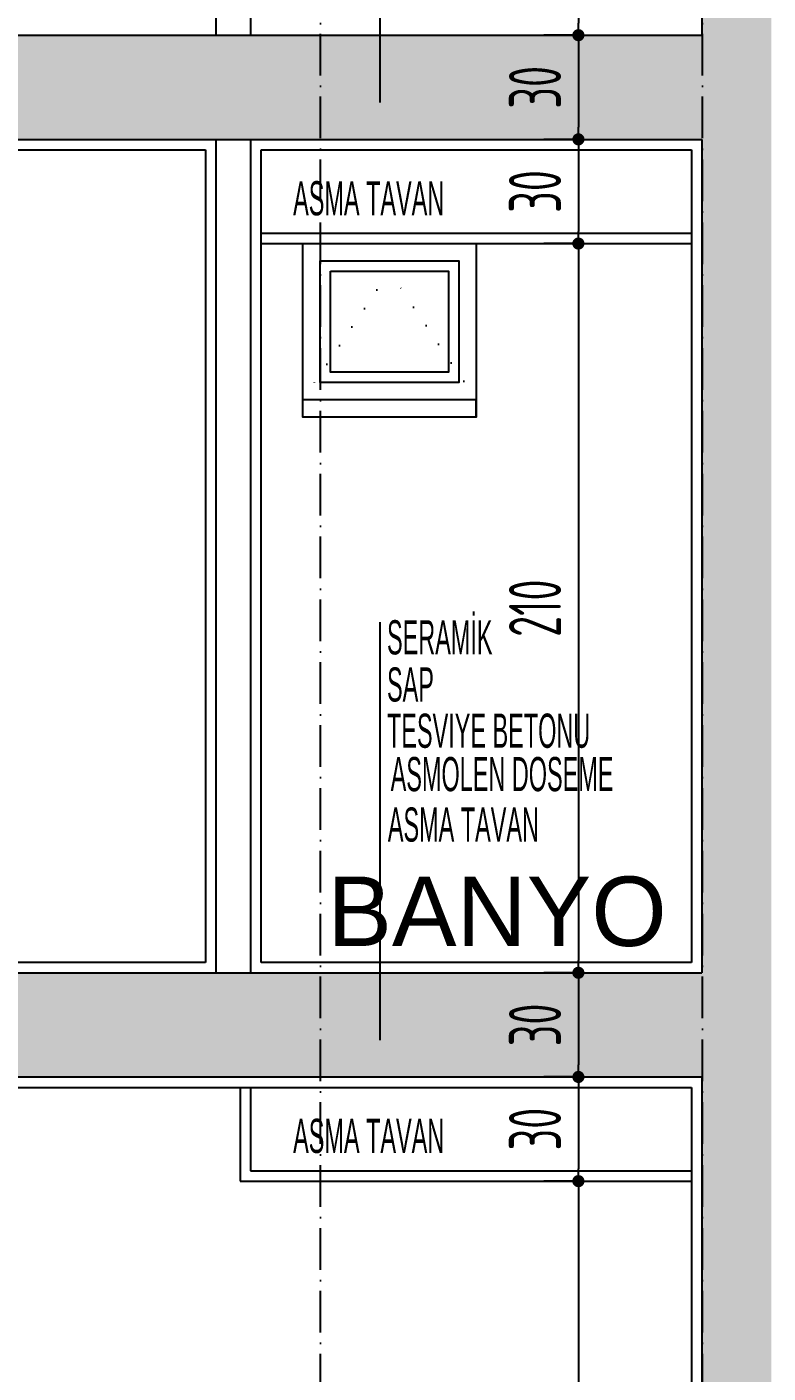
# Model space of a CAD drawing. Extents: x 41749 to 92598, y -24291 to 29432.
# Drawn here: x 72571 to 72784.5, y -23233.5 to -22845.9 of the extents above; entities that cross this region are included whole.
import ezdxf

# ---------------------------------------------------------------- set-up
doc = ezdxf.new("R2010")
doc.units = 0
doc.header["$MEASUREMENT"] = 0
doc.header["$PDMODE"] = 3
doc.linetypes.add('ACAD_ISO10W100', pattern=[18, 12, -3, 0, -3])
doc.linetypes.add('DOT', pattern=[6.35, 0, -6.35])
doc.layers.get('0').update_dxf_attribs({"linetype": 'CONTINUOUS'})
doc.layers.get('Defpoints').update_dxf_attribs({"linetype": 'CONTINUOUS'})
for name, color, linetype in [('AKS', 10, 'CONTINUOUS'), ('DUVAR', 6, 'CONTINUOUS'), ('İÇ ÖLÇÜ', 95, 'CONTINUOUS'), ('KOLON', 5, 'CONTINUOUS'), ('MAHAL', 21, 'CONTINUOUS'), ('P', 7, 'DOT'), ('SIVA', 7, 'CONTINUOUS'), ('SıVA', 7, 'CONTINUOUS'), ('tar', 12, 'CONTINUOUS')]:
    doc.layers.add(name, color=color, linetype=linetype)
doc.layers.add('Yazı 1_20', color=7, linetype='CONTINUOUS', lineweight=25)
doc.styles.add('ARIALNARROW', font='ARIALN.TTF')
doc.styles.add('mahal', font='arial.ttf', dxfattribs={"height": 70})
doc.styles.add('OLCU', font='isocpeur.ttf', dxfattribs={"width": 0.59})
doc.dimstyles.new('OLCU3', dxfattribs={"dimscale": 0.5, "dimtxt": 30, "dimasz": 7, "dimexe": 20, "dimexo": 0, "dimgap": 10, "dimtad": 1, "dimdec": 4, "dimrnd": 0.5, "dimdsep": 46, "dimtxsty": 'OLCU', "dimblk1": 'DOT', "dimblk2": 'DOT', "dimsah": 1, "dimcen": 0.09, "dimclrt": 4, "dimadec": 0, "dimazin": 0, "dimtfac": 1, "dimtdec": 4, "dimtix": 1, "dimtmove": 2, "dimatfit": 3, "dimfxl": 0, "dimtolj": 1, "dimtzin": 0, "dimarcsym": 0})

# ---------------------------------------------------------------- blocks, each defined once
blk = doc.blocks.new('DOT')
at = {"color": 0, "linetype": 'ByBlock'}
blk.add_line((-0.5, 0), (-1, 0), dxfattribs=at)
at = {"color": 0, "linetype": 'ByBlock', "const_width": 0.5}
blk.add_lwpolyline([(-0.25, 0, 1), (0.25, 0, 1)], format="xyb", close=True, dxfattribs=at)
blk = doc.blocks.new('*D92')
at = {"layer": 'Defpoints', "color": 0, "transparency": 16777216}
for p in [(72738.94, -22638.23), (72729.9, -22848.23), (72750.37, -22848.23)]:
    blk.add_point(p, dxfattribs=at)
at = {"layer": 'İÇ ÖLÇÜ', "color": 0, "lineweight": -2, "transparency": 16777216}
for p, q in [((72730.02, -22638.23), (72719.9, -22638.23)), ((72729.9, -22641.73), (72729.9, -22844.73)), ((72730.02, -22848.23), (72719.9, -22848.23))]:
    blk.add_line(p, q, dxfattribs=at)
at = {"layer": 'İÇ ÖLÇÜ', "color": 0, "lineweight": -2, "transparency": 16777216, "xscale": 3.5, "yscale": 3.5, "zscale": 3.5}
for p, rotation in [((72729.9, -22638.23), 90), ((72729.9, -22848.23), 270)]:
    blk.add_blockref('DOT', p, dxfattribs=dict(at, rotation=rotation))
at = {"layer": 'İÇ ÖLÇÜ', "color": 4, "transparency": 16777216, "insert": (72717.4, -22743.23), "char_height": 15, "attachment_point": 5, "rotation": 90, "style": 'OLCU'}
blk.add_mtext('\\A1;210', dxfattribs=at)
blk = doc.blocks.new('*D93')
at = {"layer": 'Defpoints', "color": 0, "transparency": 16777216}
for p in [(72731.58, -22848.23), (72729.9, -22878.23), (72731.58, -22878.23)]:
    blk.add_point(p, dxfattribs=at)
at = {"layer": 'İÇ ÖLÇÜ', "color": 0, "lineweight": -2, "transparency": 16777216}
for p, q in [((72730.02, -22848.23), (72719.9, -22848.23)), ((72729.9, -22851.73), (72729.9, -22874.73)), ((72730.02, -22878.23), (72719.9, -22878.23))]:
    blk.add_line(p, q, dxfattribs=at)
at = {"layer": 'İÇ ÖLÇÜ', "color": 0, "lineweight": -2, "transparency": 16777216, "xscale": 3.5, "yscale": 3.5, "zscale": 3.5}
for p, rotation in [((72729.9, -22848.23), 90), ((72729.9, -22878.23), 270)]:
    blk.add_blockref('DOT', p, dxfattribs=dict(at, rotation=rotation))
at = {"layer": 'İÇ ÖLÇÜ', "color": 4, "transparency": 16777216, "insert": (72717.4, -22863.23), "char_height": 15, "attachment_point": 5, "rotation": 90, "style": 'OLCU'}
blk.add_mtext('\\A1;30', dxfattribs=at)
blk = doc.blocks.new('*D94')
at = {"layer": 'Defpoints', "color": 0, "transparency": 16777216}
for p in [(72731.58, -22878.23), (72729.9, -22908.23), (72738.94, -22908.23)]:
    blk.add_point(p, dxfattribs=at)
at = {"layer": 'İÇ ÖLÇÜ', "color": 0, "lineweight": -2, "transparency": 16777216}
for p, q in [((72730.02, -22878.23), (72719.9, -22878.23)), ((72729.9, -22881.73), (72729.9, -22904.73)), ((72730.02, -22908.23), (72719.9, -22908.23))]:
    blk.add_line(p, q, dxfattribs=at)
at = {"layer": 'İÇ ÖLÇÜ', "color": 0, "lineweight": -2, "transparency": 16777216, "xscale": 3.5, "yscale": 3.5, "zscale": 3.5}
for p, rotation in [((72729.9, -22878.23), 90), ((72729.9, -22908.23), 270)]:
    blk.add_blockref('DOT', p, dxfattribs=dict(at, rotation=rotation))
at = {"layer": 'İÇ ÖLÇÜ', "color": 4, "transparency": 16777216, "insert": (72717.4, -22893.23), "char_height": 15, "attachment_point": 5, "rotation": 90, "style": 'OLCU'}
blk.add_mtext('\\A1;30', dxfattribs=at)
blk = doc.blocks.new('*D95')
at = {"layer": 'Defpoints', "color": 0, "transparency": 16777216}
for p in [(72738.94, -22908.23), (72729.9, -23118.23), (72750.37, -23118.23)]:
    blk.add_point(p, dxfattribs=at)
at = {"layer": 'İÇ ÖLÇÜ', "color": 0, "lineweight": -2, "transparency": 16777216}
for p, q in [((72730.02, -22908.23), (72719.9, -22908.23)), ((72729.9, -22911.73), (72729.9, -23114.73)), ((72730.02, -23118.23), (72719.9, -23118.23))]:
    blk.add_line(p, q, dxfattribs=at)
at = {"layer": 'İÇ ÖLÇÜ', "color": 0, "lineweight": -2, "transparency": 16777216, "xscale": 3.5, "yscale": 3.5, "zscale": 3.5}
for p, rotation in [((72729.9, -22908.23), 90), ((72729.9, -23118.23), 270)]:
    blk.add_blockref('DOT', p, dxfattribs=dict(at, rotation=rotation))
at = {"layer": 'İÇ ÖLÇÜ', "color": 4, "transparency": 16777216, "insert": (72717.4, -23013.23), "char_height": 15, "attachment_point": 5, "rotation": 90, "style": 'OLCU'}
blk.add_mtext('\\A1;210', dxfattribs=at)
blk = doc.blocks.new('*D96')
at = {"layer": 'Defpoints', "color": 0, "transparency": 16777216}
for p in [(72731.58, -23118.23), (72729.9, -23148.23), (72731.58, -23148.23)]:
    blk.add_point(p, dxfattribs=at)
at = {"layer": 'İÇ ÖLÇÜ', "color": 0, "lineweight": -2, "transparency": 16777216}
for p, q in [((72730.02, -23118.23), (72719.9, -23118.23)), ((72729.9, -23121.73), (72729.9, -23144.73)), ((72730.02, -23148.23), (72719.9, -23148.23))]:
    blk.add_line(p, q, dxfattribs=at)
at = {"layer": 'İÇ ÖLÇÜ', "color": 0, "lineweight": -2, "transparency": 16777216, "xscale": 3.5, "yscale": 3.5, "zscale": 3.5}
for p, rotation in [((72729.9, -23118.23), 90), ((72729.9, -23148.23), 270)]:
    blk.add_blockref('DOT', p, dxfattribs=dict(at, rotation=rotation))
at = {"layer": 'İÇ ÖLÇÜ', "color": 4, "transparency": 16777216, "insert": (72717.4, -23133.23), "char_height": 15, "attachment_point": 5, "rotation": 90, "style": 'OLCU'}
blk.add_mtext('\\A1;30', dxfattribs=at)
blk = doc.blocks.new('*D97')
at = {"layer": 'Defpoints', "color": 0, "transparency": 16777216}
for p in [(72731.58, -23148.23), (72729.9, -23178.23), (72738.94, -23178.23)]:
    blk.add_point(p, dxfattribs=at)
at = {"layer": 'İÇ ÖLÇÜ', "color": 0, "lineweight": -2, "transparency": 16777216}
for p, q in [((72730.02, -23148.23), (72719.9, -23148.23)), ((72729.9, -23151.73), (72729.9, -23174.73)), ((72730.02, -23178.23), (72719.9, -23178.23))]:
    blk.add_line(p, q, dxfattribs=at)
at = {"layer": 'İÇ ÖLÇÜ', "color": 0, "lineweight": -2, "transparency": 16777216, "xscale": 3.5, "yscale": 3.5, "zscale": 3.5}
for p, rotation in [((72729.9, -23148.23), 90), ((72729.9, -23178.23), 270)]:
    blk.add_blockref('DOT', p, dxfattribs=dict(at, rotation=rotation))
at = {"layer": 'İÇ ÖLÇÜ', "color": 4, "transparency": 16777216, "insert": (72717.4, -23163.23), "char_height": 15, "attachment_point": 5, "rotation": 90, "style": 'OLCU'}
blk.add_mtext('\\A1;30', dxfattribs=at)
blk = doc.blocks.new('*D98')
at = {"layer": 'Defpoints', "color": 0, "transparency": 16777216}
for p in [(72738.94, -23178.23), (72729.9, -23418.23), (72750.37, -23418.23)]:
    blk.add_point(p, dxfattribs=at)
at = {"layer": 'İÇ ÖLÇÜ', "color": 0, "lineweight": -2, "transparency": 16777216}
for p, q in [((72730.02, -23178.23), (72719.9, -23178.23)), ((72729.9, -23181.73), (72729.9, -23414.73)), ((72730.02, -23418.23), (72719.9, -23418.23))]:
    blk.add_line(p, q, dxfattribs=at)
at = {"layer": 'İÇ ÖLÇÜ', "color": 0, "lineweight": -2, "transparency": 16777216, "xscale": 3.5, "yscale": 3.5, "zscale": 3.5}
for p, rotation in [((72729.9, -23178.23), 90), ((72729.9, -23418.23), 270)]:
    blk.add_blockref('DOT', p, dxfattribs=dict(at, rotation=rotation))
at = {"layer": 'İÇ ÖLÇÜ', "color": 4, "transparency": 16777216, "insert": (72717.4, -23298.23), "char_height": 15, "attachment_point": 5, "rotation": 90, "style": 'OLCU'}
blk.add_mtext('\\A1;240', dxfattribs=at)

msp = doc.modelspace()

# ---------------------------------------------------------------- hatches: boundary and pattern name
at = {"layer": 'tar'}
h = msp.add_hatch(dxfattribs=at)
h.set_pattern_fill('ANSI33', color=256, scale=40, style=0)
h.paths.add_polyline_path([(73355.47336, -23448.22794), (73335.47336, -23448.22794), (73335.47336, -23668.22794), (73355.47336, -23668.22794)], flags=16)
h.paths.add_polyline_path([(73890.47336, -22038.22794), (73335.47336, -22038.22794), (73335.47336, -22068.22794), (73850.47341, -22068.22792), (73850.47349, -22068.22787), (73890.47345, -22068.22798)])
h.paths.add_polyline_path([(73335.47336, -22104.50656), (73335.47336, -22088.85294), (73278.92352, -22088.85294), (73278.92352, -22105.72794), (73239.85133, -22105.72794), (73239.85133, -22122.60294), (73215.47336, -22122.60294), (73215.47336, -22139.47794), (73190.47336, -22139.47794), (73190.47336, -22156.35294), (73165.47336, -22156.35294), (73165.47336, -22173.22794), (73140.47336, -22173.22794), (73140.47336, -22190.10294), (73115.47336, -22190.10294), (73115.47336, -22206.97794), (73090.47336, -22206.97794), (73090.47336, -22223.85294), (73061.09539, -22223.85294), (73061.09539, -22240.72794), (73022.0232, -22240.72794), (73022.0232, -22257.60294), (72965.47336, -22257.60294), (72965.47336, -22272.60294), (73025.12398, -22272.60294), (73067.82647, -22254.16003), (73098.41545, -22236.58942), (73123.86545, -22219.41067), (73148.86545, -22202.53567), (73173.86545, -22185.66067), (73198.86545, -22168.78567), (73223.93842, -22151.86141), (73247.16506, -22135.78339), (73284.05961, -22119.8489)], flags=17)
h.paths.add_polyline_path([(73850.47324, -22308.22794), (73829.09812, -22308.22794), (73335.47336, -22308.22794), (73335.47336, -22338.22794), (73830.47338, -22338.22792), (73830.47338, -22328.22785), (73850.47324, -22328.22794)])
h.paths.add_polyline_path([(73335.47336, -22358.85294), (73278.92352, -22358.85294), (73278.92352, -22375.72794), (73239.85133, -22375.72794), (73239.85133, -22392.60294), (73215.47336, -22392.60294), (73215.47336, -22409.47794), (73190.47336, -22409.47794), (73190.47336, -22426.35294), (73165.47336, -22426.35294), (73165.47336, -22443.22794), (73140.47336, -22443.22794), (73140.47336, -22460.10294), (73115.47336, -22460.10294), (73115.47336, -22476.97794), (73090.47336, -22476.97794), (73090.47336, -22493.85294), (73061.09539, -22493.85294), (73061.09539, -22510.72794), (73022.0232, -22510.72794), (73022.0232, -22527.60294), (72965.47336, -22527.60294), (72965.47336, -22542.60294), (73025.12398, -22542.60294), (73067.82647, -22524.16003), (73098.41545, -22506.58942), (73123.86545, -22489.41067), (73148.86545, -22472.53567), (73173.86545, -22455.66067), (73198.86545, -22438.78567), (73223.93842, -22421.86141), (73247.16506, -22405.78339), (73284.05961, -22389.8489), (73335.47336, -22374.50656)], flags=17)
h.paths.add_polyline_path([(73223.93842, -22691.86141), (73247.16506, -22675.78339), (73284.05961, -22659.8489), (73335.47336, -22644.50656), (73335.47336, -22628.85294), (73278.92352, -22628.85294), (73278.92352, -22645.72794), (73239.85133, -22645.72794), (73239.85133, -22662.60294), (73215.47336, -22662.60294), (73215.47336, -22679.47794), (73190.47336, -22679.47794), (73190.47336, -22696.35294), (73165.47336, -22696.35294), (73165.47336, -22713.22794), (73140.47336, -22713.22794), (73140.47336, -22730.10294), (73115.47336, -22730.10294), (73115.47336, -22746.97794), (73090.47336, -22746.97794), (73090.47336, -22763.85294), (73061.09539, -22763.85294), (73061.09539, -22780.72794), (73022.0232, -22780.72794), (73022.0232, -22797.60294), (72965.47336, -22797.60294), (72965.47336, -22812.60294), (73025.12398, -22812.60294), (73067.82647, -22794.16003), (73098.41545, -22776.58942), (73123.86545, -22759.41067), (73148.86545, -22742.53567), (73173.86545, -22725.66067), (73198.86545, -22708.78567)], flags=17)
h.paths.add_polyline_path([(73850.47324, -22578.22794), (73829.09812, -22578.22794), (73335.47336, -22578.22794), (73335.47336, -22608.22794), (73830.47338, -22608.22792), (73830.47338, -22598.22785), (73850.47324, -22598.22794)])
h.paths.add_polyline_path([(73850.47324, -22848.22794), (73829.09812, -22848.22794), (73335.47336, -22848.22794), (73335.47336, -22878.22794), (73830.47338, -22878.22792), (73830.47338, -22868.22785), (73850.47324, -22868.22794)])
h.paths.add_polyline_path([(73198.86545, -22978.78567), (73223.93842, -22961.86141), (73247.16506, -22945.78339), (73284.05961, -22929.8489), (73335.47336, -22914.50656), (73335.47336, -22898.85294), (73278.92352, -22898.85294), (73278.92352, -22915.72794), (73239.85133, -22915.72794), (73239.85133, -22932.60294), (73215.47336, -22932.60294), (73215.47336, -22949.47794), (73190.47336, -22949.47794), (73190.47336, -22966.35294), (73165.47336, -22966.35294), (73165.47336, -22983.22794), (73140.47336, -22983.22794), (73140.47336, -23000.10294), (73115.47336, -23000.10294), (73115.47336, -23016.97794), (73090.47336, -23016.97794), (73090.47336, -23033.85294), (73061.09539, -23033.85294), (73061.09539, -23050.72794), (73022.0232, -23050.72794), (73022.0232, -23067.60294), (72965.47336, -23067.60294), (72965.47336, -23082.60294), (73025.12398, -23082.60294), (73067.82647, -23064.16003), (73098.41545, -23046.58942), (73123.86545, -23029.41067), (73148.86545, -23012.53567), (73173.86545, -22995.66067)], flags=17)
h.paths.add_polyline_path([(73840.47324, -23118.22794), (73829.09812, -23118.22794), (73335.47336, -23118.22794), (73335.47336, -23148.22794), (73840.47336, -23148.22792), (73840.47336, -23138.22794), (73840.47324, -23138.22794)])
h.paths.add_polyline_path([(73830.47336, -23918.22794), (72015.47336, -23918.22794), (72015.47336, -23968.22794), (71665.95223, -23968.22794), (71665.95223, -23698.22794), (71640.95224, -23698.22794), (71640.95225, -23918.22794), (71640.95223, -23918.22794), (71640.95223, -24018.22794), (72045.47336, -24018.22794), (73830.47336, -24018.22794)])
h.paths.add_polyline_path([(71665.95224, -23668.22794), (71640.95223, -23668.22794), (71640.95223, -23698.22794), (71665.95223, -23698.22794)])
h.paths.add_polyline_path([(72765.47336, -23148.22794), (72765.47336, -23574.47794), (72671.29231, -23574.47794), (72671.29231, -23558.85294), (72655.47336, -23558.85294), (72655.47336, -23543.22794), (72639.65441, -23543.22794), (72639.65441, -23527.60294), (72545.47336, -23527.60294), (72545.47336, -23537.60294), (72619.72941, -23537.60294), (72667.18626, -23584.47794), (72765.47336, -23584.47794), (72765.47336, -23918.22794), (72785.47336, -23918.22794), (72785.47336, -23783.22794), (72945.47336, -23783.22794), (72945.47336, -23918.22794), (72965.47336, -23918.22794), (72965.47336, -23683.22794), (73335.47336, -23683.22794), (73335.47336, -23698.22794), (73830.47336, -23698.22794), (73830.47336, -23668.22794), (72965.47336, -23668.22794), (72965.47336, -23535.37079), (73022.81866, -23535.37079), (73067.04782, -23509.94101), (73084.40105, -23490.75214), (73093.03785, -23475.20345), (73116.02036, -23462.26272), (73152.83084, -23434.8946), (73335.47336, -23434.8946), (73335.47336, -23448.22794), (73830.47336, -23448.22794), (73830.47336, -23418.22794), (73135.47336, -23418.22794), (73135.47336, -23436.08508), (73110.47336, -23436.08508), (73110.47336, -23453.94222), (73085.47336, -23453.94222), (73085.47336, -23471.79936), (73076.21556, -23471.79936), (73076.21556, -23489.65651), (73061.14326, -23489.65651), (73061.14326, -23507.51365), (73020.83289, -23507.51365), (73020.83289, -23525.37079), (72965.47336, -23525.37079), (72965.47336, -23330.22794), (73009.71206, -23330.22794), (73070.18076, -23305.87107), (73087.47183, -23286.81146), (73100.52171, -23274.55679), (73198.79386, -23209.04202), (73226.8201, -23185.35787), (73237.00358, -23177.02472), (73248.75557, -23169.07073), (73284.0037, -23147.03525), (73335.47336, -23133.86584), (73335.47336, -23118.22794), (73294.74121, -23118.22794), (73294.74121, -23134.8946), (73242.33457, -23134.8946), (73242.33457, -23151.56127), (73224.26255, -23151.56127), (73224.26255, -23168.22794), (73215.47336, -23168.22794), (73215.47336, -23184.8946), (73190.47336, -23184.8946), (73190.47336, -23201.56127), (73165.47336, -23201.56127), (73165.47336, -23218.22794), (73140.47336, -23218.22794), (73140.47336, -23234.8946), (73115.47336, -23234.8946), (73115.47336, -23251.56127), (73090.47336, -23251.56127), (73090.47336, -23268.22794), (73076.68417, -23268.22794), (73076.68417, -23284.8946), (73058.61215, -23284.8946), (73058.61215, -23301.56127), (73006.20551, -23301.56127), (73006.20551, -23318.22794), (72965.47336, -23318.22794), (72965.47336, -21788.40603), (72945.47336, -21788.40603), (72945.47336, -23768.22794), (72785.47336, -23768.22794), (72785.47336, -21790.68641), (72765.47336, -21792.22363), (72765.47336, -22038.22794), (72210.47336, -22038.22794), (72210.47336, -22068.22789), (72765.47336, -22068.22794), (72765.47336, -22308.22794), (72210.47336, -22308.22794), (72210.47336, -22328.22794), (72230.4733, -22328.22785), (72230.4733, -22338.22794), (72765.47336, -22338.22794), (72765.47336, -22578.22794), (72210.47336, -22578.22794), (72210.47336, -22598.22794), (72230.4733, -22598.22785), (72230.4733, -22608.22794), (72765.47336, -22608.22794), (72765.47336, -22848.22794), (72210.47336, -22848.22794), (72210.47336, -22868.22794), (72230.4733, -22868.22785), (72230.4733, -22878.22794), (72765.47336, -22878.22794), (72765.47336, -23118.22794), (72220.47336, -23118.22794), (72010.47336, -23118.22793), (72010.47336, -23148.22798)])
h.paths.add_polyline_path([(72545.47336, -23448.22794), (72545.47336, -23418.22794), (71640.95223, -23418.22794), (71640.95223, -23448.22794)])
h.paths.add_polyline_path([(72545.47336, -23698.22794), (72545.47336, -23668.22794), (72015.47336, -23668.22794), (72015.47336, -23698.22794)], flags=17)

# ---------------------------------------------------------------- linework, layer by layer
at = {"layer": 'AKS', "linetype": 'ACAD_ISO10W100'}
for p, q in [((72655.62189, -24018.22794), (72655.62189, -21516.41996)), ((72765.62189, -24018.22794), (72765.62189, -21516.41996))]:
    msp.add_line(p, q, dxfattribs=at)
at = {"layer": 'DUVAR'}
for p, q in [((72625.47336, -22608.22794), (72625.47336, -22848.22794)), ((72635.47336, -22608.22794), (72635.47336, -22848.22794)), ((72625.47336, -22878.22794), (72625.47336, -23118.22794)), ((72635.47336, -22878.22794), (72635.47336, -23118.22794))]:
    msp.add_line(p, q, dxfattribs=at)
at = {"layer": 'İÇ ÖLÇÜ'}
for p, q in [((72700.47335, -22953.22792), (72650.47335, -22953.22792)), ((72700.47335, -22958.22792), (72700.47335, -22953.22792))]:
    msp.add_line(p, q, dxfattribs=at)
for points in [[(72650.47335, -22908.22792), (72700.47335, -22908.22792), (72700.47335, -22958.22792), (72650.47335, -22958.22792), (72650.47335, -22908.22792)], [(72655.47335, -22913.22792), (72695.47335, -22913.22792), (72695.47335, -22948.22792), (72655.47335, -22948.22792)], [(72658.47335, -22916.22792), (72692.47335, -22916.22792), (72692.47335, -22945.22792), (72658.47335, -22945.22792)]]:
    msp.add_lwpolyline(points, close=True, dxfattribs=at)
at = {"layer": 'KOLON'}
for p, q in [((72765.47336, -22608.22794), (72765.47336, -22848.22794)), ((72765.47336, -22608.22794), (72765.47336, -22848.22794)), ((72765.47336, -22878.22794), (72765.47336, -23118.22794)), ((72765.47336, -22878.22794), (72765.47336, -23118.22794)), ((72765.47336, -23148.22794), (72765.47336, -23418.22794)), ((72765.47336, -23148.22794), (72765.47336, -23418.22794))]:
    msp.add_line(p, q, dxfattribs=at)
for points in [[(72220.47336, -22848.22794), (72765.47336, -22848.22794)], [(72220.47336, -22848.22794), (72765.47336, -22848.22794)], [(72231.84848, -22848.22794), (72765.47336, -22848.22794)], [(72231.84848, -22848.22794), (72765.47336, -22848.22794)], [(72231.84848, -22848.22794), (72765.47336, -22848.22794)], [(72231.84848, -22848.22794), (72765.47336, -22848.22794)], [(72230.4733, -22868.22789), (72230.4733, -22878.22794), (72765.47336, -22878.22794)], [(72230.4733, -22868.22789), (72230.4733, -22878.22794), (72765.47336, -22878.22794)], [(72010.47336, -23118.22793), (72010.47336, -23148.22798), (72765.47336, -23148.22794)], [(72220.47336, -23118.22794), (72765.47336, -23118.22794)], [(72220.47336, -23118.22794), (72765.47336, -23118.22794)], [(72231.84848, -23118.22794), (72765.47336, -23118.22794)], [(72231.84848, -23118.22794), (72765.47336, -23118.22794)], [(72231.84848, -23118.22794), (72765.47336, -23118.22794)], [(72231.84848, -23118.22794), (72765.47336, -23118.22794)]]:
    msp.add_lwpolyline(points, dxfattribs=at)
at = {"layer": 'MAHAL'}
for p, q in [((72638.47336, -22905.22792), (72762.47336, -22905.22791)), ((72638.47336, -22908.22792), (72762.47336, -22908.22791)), ((72632.47336, -23151.22794), (72632.47336, -23178.22792)), ((72635.47336, -23151.22794), (72635.47336, -23175.22792)), ((72635.47336, -23175.22792), (72762.47336, -23175.22791)), ((72632.47336, -23178.22792), (72762.47336, -23178.22791))]:
    msp.add_line(p, q, dxfattribs=at)
at = {"layer": 'P'}
msp.add_lwpolyline([(72700.47335, -22953.22792), (72675.47335, -22916.22792), (72650.47335, -22953.22792)], dxfattribs=at)
at = {"layer": 'SIVA'}
for p, q in [((72258.4733, -22881.22794), (72622.47336, -22881.22794)), ((72622.47336, -22881.22794), (72622.47336, -23115.22794)), ((72638.47336, -22881.22794), (72762.47336, -22881.22794)), ((72638.47336, -23115.22794), (72638.47336, -22881.22794)), ((72762.47336, -22881.22794), (72762.47336, -23115.22794)), ((72622.47336, -23115.22794), (72258.47324, -23115.22794)), ((72622.47336, -23115.22794), (72258.47324, -23115.22794)), ((72762.47336, -23115.22794), (72638.47336, -23115.22794)), ((72762.47336, -23115.22794), (72638.47336, -23115.22794)), ((72038.47336, -23151.22794), (72762.47336, -23151.22794)), ((72762.47336, -23151.22794), (72762.47336, -23415.22794))]:
    msp.add_line(p, q, dxfattribs=at)
at = {"layer": 'SıVA'}
msp.add_lwpolyline([(72207.47336, -22848.22794), (72207.47336, -22871.22794), (72227.4733, -22871.2279), (72227.4733, -22881.22794), (72622.47336, -22881.22794)], dxfattribs=at)
at = {"layer": 'Yazı 1_20'}
for p, q in [((72672.78018, -22867.62442), (72672.78018, -22747.24598)), ((72672.78018, -23137.62442), (72672.78018, -23017.24598))]:
    msp.add_line(p, q, dxfattribs=at)

# ---------------------------------------------------------------- texts
at = {"layer": 'MAHAL', "insert": (72706.44358, -23100.66014), "char_height": 20, "width": 318.296, "attachment_point": 5, "style": 'mahal'}
msp.add_mtext('BANYO', dxfattribs=at)
at = {"layer": 'Yazı 1_20', "style": 'ARIALNARROW', "width": 0.6}
for s, p in [('ASMA TAVAN', (72647.71597, -22900.11019)), ('SERAMİK', (72674.76296, -23026.54034)), ('SAP', (72674.76296, -23040.11645)), ('TESVIYE BETONU', (72674.76296, -23053.43178)), ('ASMOLEN DOSEME', (72675.8174, -23065.92639)), ('ASMA TAVAN', (72674.99798, -23080.45974, 0.00293)), ('ASMA TAVAN', (72647.71597, -23170.11019))]:
    msp.add_text(s, height=9.828, dxfattribs=at).set_placement(p)

# ---------------------------------------------------------------- dimensions: what is measured, and where the dimension line sits
at = {"layer": 'İÇ ÖLÇÜ'}
for base, p1, p2, picture, middle in [((72729.89888, -22848.22794), (72738.94442, -22638.22791), (72750.36732, -22848.22794), '*D92', (72717.39888, -22743.22793)), ((72729.89888, -22878.22793), (72731.57821, -22848.22794), (72731.5782, -22878.22793), '*D93', (72717.39888, -22863.22793)), ((72729.89888, -22908.22791), (72731.5782, -22878.22793), (72738.94442, -22908.22791), '*D94', (72717.39888, -22893.22792)), ((72729.89888, -23118.22794), (72738.94442, -22908.22791), (72750.36732, -23118.22794), '*D95', (72717.39888, -23013.22793)), ((72729.89888, -23148.22793), (72731.57821, -23118.22794), (72731.5782, -23148.22793), '*D96', (72717.39888, -23133.22793)), ((72729.89888, -23178.22791), (72731.5782, -23148.22793), (72738.94442, -23178.22791), '*D97', (72717.39888, -23163.22792)), ((72729.89888, -23418.22794), (72738.94442, -23178.22791), (72750.36732, -23418.22794), '*D98', (72717.39888, -23298.22793))]:
    dim = msp.add_linear_dim(base=base, p1=p1, p2=p2, angle=90, dimstyle='OLCU3', override={"dimfxl": 0.25}, dxfattribs=at)
    dim.commit()
    dim.dimension.update_dxf_attribs({"geometry": picture, "text_midpoint": middle})

doc.saveas('drawing.dxf')
